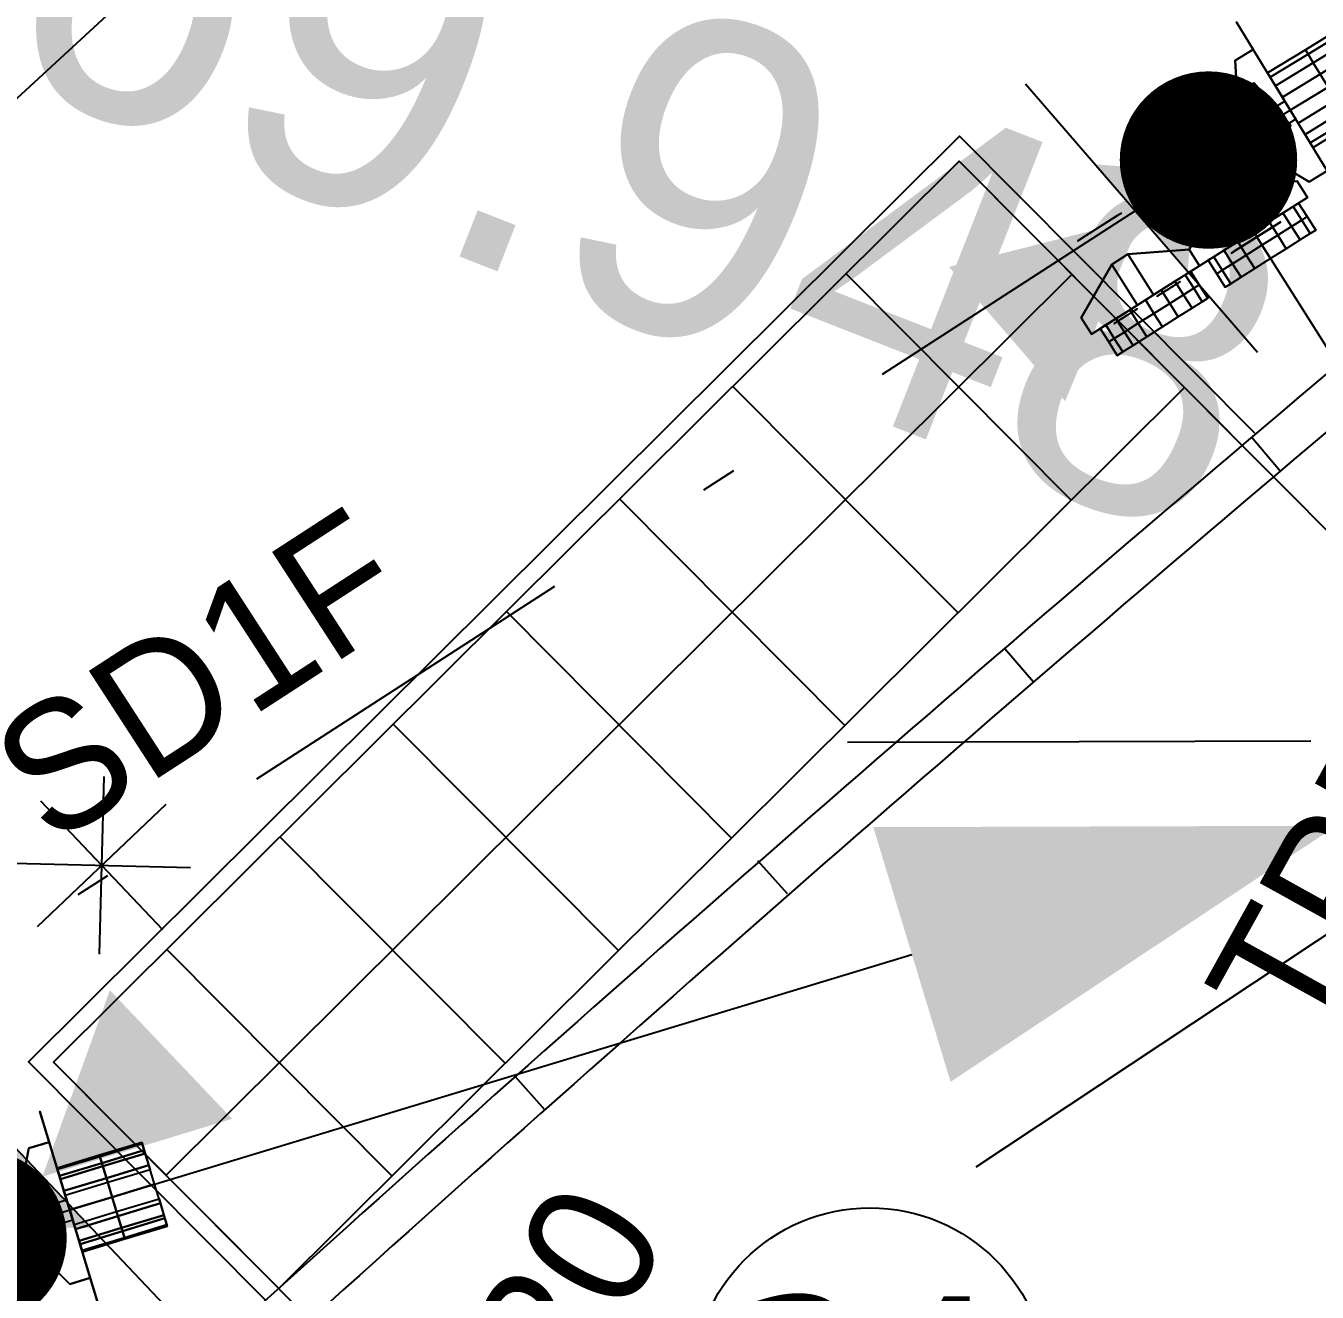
# Model space of a CAD drawing. Extents: x 421500 to 422711, y 436000 to 437000.
# Drawn here: x 422007.061 to 422010.699, y 436542.631 to 436546.2 of the extents above; entities that cross this region are included whole.
import ezdxf
from ezdxf.enums import TextEntityAlignment as Align

# ---------------------------------------------------------------- set-up
doc = ezdxf.new("R2010")
doc.units = 0
doc.linetypes.add('XREF UTC_716709_AJB_1b$0$DASHDOT1', pattern=[2, 1, -0.5, 0, -0.5])
doc.layers.get('0').update_dxf_attribs({"color": 210})
doc.layers.add('716709-ExBase$0$LCCSurvey Stations', color=4, linetype='Continuous', lineweight=0)
for name, color, linetype in [('716709-ExBase$0$XC-LCCCarriageway', 251, 'Continuous'), ('Pr-Kerb', 2, 'Continuous'), ('Pr-KerbEdge', 8, 'Continuous'), ('Pr-Poles', 2, 'Continuous'), ('Pr-TactFlag', 251, 'Continuous'), ('Pr-Tactiles', 4, 'Continuous'), ('XREF UTC_716709_AJB_1b$0$BASE', 7, 'Continuous'), ('XREF UTC_716709_AJB_1b$0$DATA', 7, 'Continuous'), ('XREF UTC_716709_AJB_1b$0$du-UTCBOX', 42, 'Continuous'), ('XREF UTC_716709_AJB_1b$0$du-UTCDUCT-F1', 42, 'XREF UTC_716709_AJB_1b$0$DASHDOT1'), ('XREF UTC_716709_AJB_1b$0$du-UTCTEXT', 42, 'Continuous'), ('XREF UTC_716709_AJB_1b$0$NUMBERS', 7, 'Continuous'), ('XREF UTC_716709_AJB_1b$0$SETOUT', 4, 'Continuous'), ('XREF UTC_716709_AJB_1b$0$Signals', 7, 'Continuous'), ('XREF UTC_716709_AJB_1b$0$SIGSnumbers', 7, 'Continuous'), ('XREF UTC_716709_AJB_1b$0$VIEW', 7, 'Continuous'), ('z-dwgnotes', 11, 'Continuous')]:
    doc.layers.add(name, color=color, linetype=linetype)
doc.styles.add('716709-ExBase$0$Style-WORKING', font='WORKING.shx')
doc.styles.add('XREF UTC_716709_AJB_1b$0$KTS_TAHOMA', font='tahoma.ttf')
doc.styles.add('XREF UTC_716709_AJB_1b$0$Standard', font='txt')

# ---------------------------------------------------------------- blocks, each defined once
blk = doc.blocks.new('pole')
blk.add_circle((0, 0), 0.05)
blk = doc.blocks.new('XREF UTC_716709_AJB_1b$0$pole')
at = {"const_width": 0.25}
blk.add_lwpolyline([(-0.125, 0, 1), (0.125, 0, 1)], format="xyb", close=True, dxfattribs=at)
at = {"layer": 'XREF UTC_716709_AJB_1b$0$SETOUT', "const_width": 0.125}
blk.add_lwpolyline([(-0.0625, 0, 1), (0.0625, 0, 1)], format="xyb", close=True, dxfattribs=at)
at = {"layer": 'XREF UTC_716709_AJB_1b$0$VIEW'}
blk.add_lwpolyline([(-0.025, 0.0433), (-0.05, 0), (-0.025, -0.0433), (0.025, -0.0433), (0.05, 0), (0.025, 0.0433)], close=True, dxfattribs=at)
at = {"layer": 'XREF UTC_716709_AJB_1b$0$DATA', "style": 'XREF UTC_716709_AJB_1b$0$Standard', "flags": 9}
for tag, p in [('HEIGHT', (0.5, 1)), ('TYPE', (0.5, 0.75)), ('NUM', (0.5, 0.5)), ('SITE', (0.5, 0.25)), ('IDENT', (0.5, 0))]:
    blk.add_attdef(tag, p, '', height=0.2, dxfattribs=at)
blk = doc.blocks.new('XREF UTC_716709_AJB_1b$0$HD001P')
at = {"linetype": 'Continuous'}
blk.add_line((0, 2.75), (0, 0), dxfattribs=at)
at = {"layer": 'XREF UTC_716709_AJB_1b$0$VIEW', "color": 1, "linetype": 'Continuous', "extrusion": (0, 1, 0), "const_width": 0.1}
blk.add_lwpolyline([(0.05, 2.94, 1), (-0.05, 2.94, 1)], format="xyb", close=True, dxfattribs=at)
at = {"layer": 'XREF UTC_716709_AJB_1b$0$VIEW', "color": 2, "linetype": 'Continuous', "extrusion": (0, 1, 0), "const_width": 0.1}
blk.add_lwpolyline([(0.05, 2.62, 1), (-0.05, 2.62, 1)], format="xyb", close=True, dxfattribs=at)
at = {"layer": 'XREF UTC_716709_AJB_1b$0$VIEW', "color": 3, "linetype": 'Continuous', "extrusion": (0, 1, 0), "const_width": 0.1}
blk.add_lwpolyline([(0.05, 2.3, 1), (-0.05, 2.3, 1)], format="xyb", close=True, dxfattribs=at)
at = {"layer": 'XREF UTC_716709_AJB_1b$0$VIEW', "color": 7, "linetype": 'Continuous'}
blk.add_3dface([(-0.2, 0.27, 2.1), (-0.29, 0.27, 2.1), (-0.29, 0.27, 3.2), (-0.2, 0.27, 3.2)], dxfattribs=at)
at = {"layer": 'XREF UTC_716709_AJB_1b$0$VIEW', "linetype": 'Continuous'}
for points in [[(0.2, 0.27, 2.1), (-0.2, 0.27, 2.1), (-0.2, 0.27, 3.2), (0.2, 0.27, 3.2)], [(-0.2, 0.21, 2.1), (-0.2, 0.27, 2.1), (-0.2, 0.27, 3.2), (-0.2, 0.21, 3.2)], [(-0.03, 0.12, 2.1), (-0.03, 0.27, 2.1), (-0.2, 0.27, 2.1), (-0.2, 0.21, 2.1)], [(-0.03, 0.12, 3.2), (-0.03, 0.27, 3.2), (-0.2, 0.27, 3.2), (-0.2, 0.21, 3.2)], [(0.03, 0.27, 2.1), (0.03, 0.12, 2.1), (-0.03, 0.12, 2.1), (-0.03, 0.27, 2.1)], [(0.03, 0.27, 3.2), (0.03, 0.12, 3.2), (-0.03, 0.12, 3.2), (-0.03, 0.27, 3.2)], [(0.2, 0.21, 2.1), (0.2, 0.27, 2.1), (0.03, 0.27, 2.1), (0.03, 0.12, 2.1)], [(0.2, 0.21, 3.2), (0.2, 0.27, 3.2), (0.03, 0.27, 3.2), (0.03, 0.12, 3.2)], [(0.2, 0.21, 2.1), (0.2, 0.27, 2.1), (0.2, 0.27, 3.2), (0.2, 0.21, 3.2)], [(-0.2, 0.21, 2.1), (-0.03, 0.12, 2.1), (-0.03, 0.12, 3.2), (-0.2, 0.21, 3.2)], [(0.03, 0.12, 2.1), (0.2, 0.21, 2.1), (0.2, 0.21, 3.2), (0.03, 0.12, 3.2)], [(-0.03, 0.12, 2.1), (0.03, 0.12, 2.1), (0.03, 0.12, 3.2), (-0.03, 0.12, 3.2)]]:
    blk.add_3dface(points, dxfattribs=at)
at = {"layer": 'XREF UTC_716709_AJB_1b$0$DATA', "style": 'XREF UTC_716709_AJB_1b$0$Standard', "flags": 9}
for tag, p in [('SUPPORT', (0.75, 1.5)), ('BRACKETS', (0.75, 1.25)), ('HEIGHT', (0.75, 1)), ('CABLE', (0.75, 0.75)), ('PHASE', (0.75, 0.5)), ('TYPE', (0.75, 0.25)), ('NUM', (0.75, 0)), ('SITE', (0.75, -0.25)), ('IDENT', (0.75, -0.5))]:
    blk.add_attdef(tag, p, '', height=0.2, dxfattribs=at)
at = {"layer": 'XREF UTC_716709_AJB_1b$0$VIEW', "linetype": 'Continuous'}
mesh = blk.add_polymesh((13, 3), dxfattribs=at)
for k, corner in enumerate([(0.1083, 0.27, 2.8775), (0.1083, 0.395, 2.8775), (0.1083, 0.52, 2.8775), (0.1231, 0.27, 2.9183), (0.1231, 0.395, 2.9183), (0.1231, 0.52, 2.9183), (0.1231, 0.27, 2.9617), (0.1231, 0.395, 2.9617), (0.1231, 0.52, 2.9617), (0.1083, 0.27, 3.0025), (0.1083, 0.395, 3.0025), (0.1083, 0.52, 3.0025), (0.0803, 0.27, 3.0358), (0.0803, 0.395, 3.0358), (0.0803, 0.52, 3.0358), (0.0428, 0.27, 3.0575), (0.0428, 0.395, 3.0575), (0.0428, 0.52, 3.0575), (0, 0.27, 3.065), (0, 0.395, 3.065), (0, 0.52, 3.065), (-0.0428, 0.27, 3.0575), (-0.0428, 0.395, 3.0575), (-0.0428, 0.52, 3.0575), (-0.0803, 0.27, 3.0358), (-0.0803, 0.395, 3.0358), (-0.0803, 0.52, 3.0358), (-0.1083, 0.27, 3.0025), (-0.1083, 0.395, 3.0025), (-0.1083, 0.52, 3.0025), (-0.1231, 0.27, 2.9617), (-0.1231, 0.395, 2.9617), (-0.1231, 0.52, 2.9617), (-0.1231, 0.27, 2.9183), (-0.1231, 0.395, 2.9183), (-0.1231, 0.52, 2.9183), (-0.1083, 0.27, 2.8775), (-0.1083, 0.395, 2.8775), (-0.1083, 0.52, 2.8775)]):
    mesh.set_mesh_vertex(divmod(k, 3), corner)
mesh = blk.add_polymesh((13, 3), dxfattribs=at)
for k, corner in enumerate([(0.1083, 0.27, 2.5575), (0.1083, 0.395, 2.5575), (0.1083, 0.52, 2.5575), (0.1231, 0.27, 2.5983), (0.1231, 0.395, 2.5983), (0.1231, 0.52, 2.5983), (0.1231, 0.27, 2.6417), (0.1231, 0.395, 2.6417), (0.1231, 0.52, 2.6417), (0.1083, 0.27, 2.6825), (0.1083, 0.395, 2.6825), (0.1083, 0.52, 2.6825), (0.0803, 0.27, 2.7158), (0.0803, 0.395, 2.7158), (0.0803, 0.52, 2.7158), (0.0428, 0.27, 2.7375), (0.0428, 0.395, 2.7375), (0.0428, 0.52, 2.7375), (0, 0.27, 2.745), (0, 0.395, 2.745), (0, 0.52, 2.745), (-0.0428, 0.27, 2.7375), (-0.0428, 0.395, 2.7375), (-0.0428, 0.52, 2.7375), (-0.0803, 0.27, 2.7158), (-0.0803, 0.395, 2.7158), (-0.0803, 0.52, 2.7158), (-0.1083, 0.27, 2.6825), (-0.1083, 0.395, 2.6825), (-0.1083, 0.52, 2.6825), (-0.1231, 0.27, 2.6417), (-0.1231, 0.395, 2.6417), (-0.1231, 0.52, 2.6417), (-0.1231, 0.27, 2.5983), (-0.1231, 0.395, 2.5983), (-0.1231, 0.52, 2.5983), (-0.1083, 0.27, 2.5575), (-0.1083, 0.395, 2.5575), (-0.1083, 0.52, 2.5575)]):
    mesh.set_mesh_vertex(divmod(k, 3), corner)
mesh = blk.add_polymesh((13, 3), dxfattribs=at)
for k, corner in enumerate([(0.1083, 0.27, 2.2375), (0.1083, 0.395, 2.2375), (0.1083, 0.52, 2.2375), (0.1231, 0.27, 2.2783), (0.1231, 0.395, 2.2783), (0.1231, 0.52, 2.2783), (0.1231, 0.27, 2.3217), (0.1231, 0.395, 2.3217), (0.1231, 0.52, 2.3217), (0.1083, 0.27, 2.3625), (0.1083, 0.395, 2.3625), (0.1083, 0.52, 2.3625), (0.0803, 0.27, 2.3958), (0.0803, 0.395, 2.3958), (0.0803, 0.52, 2.3958), (0.0428, 0.27, 2.4175), (0.0428, 0.395, 2.4175), (0.0428, 0.52, 2.4175), (0, 0.27, 2.425), (0, 0.395, 2.425), (0, 0.52, 2.425), (-0.0428, 0.27, 2.4175), (-0.0428, 0.395, 2.4175), (-0.0428, 0.52, 2.4175), (-0.0803, 0.27, 2.3958), (-0.0803, 0.395, 2.3958), (-0.0803, 0.52, 2.3958), (-0.1083, 0.27, 2.3625), (-0.1083, 0.395, 2.3625), (-0.1083, 0.52, 2.3625), (-0.1231, 0.27, 2.3217), (-0.1231, 0.395, 2.3217), (-0.1231, 0.52, 2.3217), (-0.1231, 0.27, 2.2783), (-0.1231, 0.395, 2.2783), (-0.1231, 0.52, 2.2783), (-0.1083, 0.27, 2.2375), (-0.1083, 0.395, 2.2375), (-0.1083, 0.52, 2.2375)]):
    mesh.set_mesh_vertex(divmod(k, 3), corner)
blk = doc.blocks.new('XREF UTC_716709_AJB_1b$0$HD001S')
at = {"linetype": 'Continuous'}
for p, q in [((-0.625, 2.75), (-0.25, 4)), ((0.625, 2.75), (0.25, 4))]:
    blk.add_line(p, q, dxfattribs=at)
blk.add_line((0, 0), (0, 2.75))
blk.add_solid([(0.375, 2.75), (-0.375, 2.75), (0, 4)], dxfattribs=at)
at = {"layer": 'XREF UTC_716709_AJB_1b$0$VIEW', "color": 1, "linetype": 'Continuous', "extrusion": (0, 1, 0), "const_width": 0.1}
blk.add_lwpolyline([(0.05, 2.94, 1), (-0.05, 2.94, 1)], format="xyb", close=True, dxfattribs=at)
at = {"layer": 'XREF UTC_716709_AJB_1b$0$VIEW', "color": 2, "linetype": 'Continuous', "extrusion": (0, 1, 0), "const_width": 0.1}
blk.add_lwpolyline([(0.05, 2.62, 1), (-0.05, 2.62, 1)], format="xyb", close=True, dxfattribs=at)
at = {"layer": 'XREF UTC_716709_AJB_1b$0$VIEW', "color": 3, "linetype": 'Continuous', "extrusion": (0, 1, 0), "const_width": 0.1}
blk.add_lwpolyline([(0.05, 2.3, 1), (-0.05, 2.3, 1)], format="xyb", close=True, dxfattribs=at)
at = {"layer": 'XREF UTC_716709_AJB_1b$0$VIEW', "color": 7, "linetype": 'Continuous'}
for points in [[(-0.2, 0.27, 2.1), (-0.29, 0.27, 2.1), (-0.29, 0.27, 3.2), (-0.2, 0.27, 3.2)], [(0.29, 0.27, 2.1), (0.2, 0.27, 2.1), (0.2, 0.27, 3.2), (0.29, 0.27, 3.2)]]:
    blk.add_3dface(points, dxfattribs=at)
at = {"layer": 'XREF UTC_716709_AJB_1b$0$VIEW', "linetype": 'Continuous'}
for points in [[(0.2, 0.27, 2.1), (-0.2, 0.27, 2.1), (-0.2, 0.27, 3.2), (0.2, 0.27, 3.2)], [(-0.2, 0.21, 2.1), (-0.2, 0.27, 2.1), (-0.2, 0.27, 3.2), (-0.2, 0.21, 3.2)], [(-0.03, 0.12, 2.1), (-0.03, 0.27, 2.1), (-0.2, 0.27, 2.1), (-0.2, 0.21, 2.1)], [(-0.03, 0.12, 3.2), (-0.03, 0.27, 3.2), (-0.2, 0.27, 3.2), (-0.2, 0.21, 3.2)], [(0.03, 0.27, 2.1), (0.03, 0.12, 2.1), (-0.03, 0.12, 2.1), (-0.03, 0.27, 2.1)], [(0.03, 0.27, 3.2), (0.03, 0.12, 3.2), (-0.03, 0.12, 3.2), (-0.03, 0.27, 3.2)], [(0.2, 0.21, 2.1), (0.2, 0.27, 2.1), (0.03, 0.27, 2.1), (0.03, 0.12, 2.1)], [(0.2, 0.21, 3.2), (0.2, 0.27, 3.2), (0.03, 0.27, 3.2), (0.03, 0.12, 3.2)], [(0.2, 0.21, 2.1), (0.2, 0.27, 2.1), (0.2, 0.27, 3.2), (0.2, 0.21, 3.2)], [(-0.2, 0.21, 2.1), (-0.03, 0.12, 2.1), (-0.03, 0.12, 3.2), (-0.2, 0.21, 3.2)], [(0.03, 0.12, 2.1), (0.2, 0.21, 2.1), (0.2, 0.21, 3.2), (0.03, 0.12, 3.2)]]:
    blk.add_3dface(points, dxfattribs=at)
at = {"layer": 'XREF UTC_716709_AJB_1b$0$DATA', "style": 'XREF UTC_716709_AJB_1b$0$Standard', "flags": 9}
for tag, p in [('SUPPORT', (1, 1.5)), ('BRACKETS', (1, 1.25)), ('HEIGHT', (1, 1)), ('CABLE', (1, 0.75)), ('PHASE', (1, 0.5)), ('TYPE', (1, 0.25)), ('NUM', (1, 0)), ('SITE', (1, -0.25)), ('IDENT', (1, -0.5))]:
    blk.add_attdef(tag, p, '', height=0.2, dxfattribs=at)
at = {"layer": 'XREF UTC_716709_AJB_1b$0$VIEW', "linetype": 'Continuous'}
mesh = blk.add_polymesh((13, 3), dxfattribs=at)
for k, corner in enumerate([(0.0428, 0.27, 2.8225), (0.0428, 0.395, 2.8225), (0.0428, 0.52, 2.8225), (0.0909, 0.27, 2.8542), (0.0909, 0.395, 2.8542), (0.0909, 0.52, 2.8542), (0.1197, 0.27, 2.9041), (0.1197, 0.395, 2.9041), (0.1197, 0.52, 2.9041), (0.1231, 0.27, 2.9617), (0.1231, 0.395, 2.9617), (0.1231, 0.52, 2.9617), (0.1003, 0.27, 3.0146), (0.1003, 0.395, 3.0146), (0.1003, 0.52, 3.0146), (0.0561, 0.27, 3.0517), (0.0561, 0.395, 3.0517), (0.0561, 0.52, 3.0517), (0, 0.27, 3.065), (0, 0.395, 3.065), (0, 0.52, 3.065), (-0.0561, 0.27, 3.0517), (-0.0561, 0.395, 3.0517), (-0.0561, 0.52, 3.0517), (-0.1003, 0.27, 3.0146), (-0.1003, 0.395, 3.0146), (-0.1003, 0.52, 3.0146), (-0.1231, 0.27, 2.9617), (-0.1231, 0.395, 2.9617), (-0.1231, 0.52, 2.9617), (-0.1197, 0.27, 2.9041), (-0.1197, 0.395, 2.9041), (-0.1197, 0.52, 2.9041), (-0.0909, 0.27, 2.8542), (-0.0909, 0.395, 2.8542), (-0.0909, 0.52, 2.8542), (-0.0428, 0.27, 2.8225), (-0.0428, 0.395, 2.8225), (-0.0428, 0.52, 2.8225)]):
    mesh.set_mesh_vertex(divmod(k, 3), corner)
mesh = blk.add_polymesh((13, 3), dxfattribs=at)
for k, corner in enumerate([(0.0428, 0.27, 2.5025), (0.0428, 0.395, 2.5025), (0.0428, 0.52, 2.5025), (0.0909, 0.27, 2.5342), (0.0909, 0.395, 2.5342), (0.0909, 0.52, 2.5342), (0.1197, 0.27, 2.5841), (0.1197, 0.395, 2.5841), (0.1197, 0.52, 2.5841), (0.1231, 0.27, 2.6417), (0.1231, 0.395, 2.6417), (0.1231, 0.52, 2.6417), (0.1003, 0.27, 2.6946), (0.1003, 0.395, 2.6946), (0.1003, 0.52, 2.6946), (0.0561, 0.27, 2.7317), (0.0561, 0.395, 2.7317), (0.0561, 0.52, 2.7317), (0, 0.27, 2.745), (0, 0.395, 2.745), (0, 0.52, 2.745), (-0.0561, 0.27, 2.7317), (-0.0561, 0.395, 2.7317), (-0.0561, 0.52, 2.7317), (-0.1003, 0.27, 2.6946), (-0.1003, 0.395, 2.6946), (-0.1003, 0.52, 2.6946), (-0.1231, 0.27, 2.6417), (-0.1231, 0.395, 2.6417), (-0.1231, 0.52, 2.6417), (-0.1197, 0.27, 2.5841), (-0.1197, 0.395, 2.5841), (-0.1197, 0.52, 2.5841), (-0.0909, 0.27, 2.5342), (-0.0909, 0.395, 2.5342), (-0.0909, 0.52, 2.5342), (-0.0428, 0.27, 2.5025), (-0.0428, 0.395, 2.5025), (-0.0428, 0.52, 2.5025)]):
    mesh.set_mesh_vertex(divmod(k, 3), corner)
mesh = blk.add_polymesh((13, 3), dxfattribs=at)
for k, corner in enumerate([(0.0428, 0.27, 2.1825), (0.0428, 0.395, 2.1825), (0.0428, 0.52, 2.1825), (0.0909, 0.27, 2.2142), (0.0909, 0.395, 2.2142), (0.0909, 0.52, 2.2142), (0.1197, 0.27, 2.2641), (0.1197, 0.395, 2.2641), (0.1197, 0.52, 2.2641), (0.1231, 0.27, 2.3217), (0.1231, 0.395, 2.3217), (0.1231, 0.52, 2.3217), (0.1003, 0.27, 2.3746), (0.1003, 0.395, 2.3746), (0.1003, 0.52, 2.3746), (0.0561, 0.27, 2.4117), (0.0561, 0.395, 2.4117), (0.0561, 0.52, 2.4117), (0, 0.27, 2.425), (0, 0.395, 2.425), (0, 0.52, 2.425), (-0.0561, 0.27, 2.4117), (-0.0561, 0.395, 2.4117), (-0.0561, 0.52, 2.4117), (-0.1003, 0.27, 2.3746), (-0.1003, 0.395, 2.3746), (-0.1003, 0.52, 2.3746), (-0.1231, 0.27, 2.3217), (-0.1231, 0.395, 2.3217), (-0.1231, 0.52, 2.3217), (-0.1197, 0.27, 2.2641), (-0.1197, 0.395, 2.2641), (-0.1197, 0.52, 2.2641), (-0.0909, 0.27, 2.2142), (-0.0909, 0.395, 2.2142), (-0.0909, 0.52, 2.2142), (-0.0428, 0.27, 2.1825), (-0.0428, 0.395, 2.1825), (-0.0428, 0.52, 2.1825)]):
    mesh.set_mesh_vertex(divmod(k, 3), corner)
blk = doc.blocks.new('XREF UTC_716709_AJB_1b$0$HD080A')
blk.add_line((0.5, 0.25), (-0.5, 0.25))
blk.add_solid([(0, 0.25), (0.25, 0.75), (-0.25, 0.75)])
at = {"layer": 'XREF UTC_716709_AJB_1b$0$VIEW'}
blk.add_solid([(0, 0.05, 1), (0.2, 0.25, 1), (-0.2, 0.25, 1)], dxfattribs=at)
at = {"layer": 'XREF UTC_716709_AJB_1b$0$BASE', "style": 'XREF UTC_716709_AJB_1b$0$Standard', "flags": 3}
blk.add_attdef('SIG', (0, 0), '', height=0.2, rotation=270, dxfattribs=at)
at = {"layer": 'XREF UTC_716709_AJB_1b$0$DATA', "style": 'XREF UTC_716709_AJB_1b$0$Standard', "flags": 9}
for tag, p in [('SUPPORT', (1, 1.25)), ('FEATURES', (1, 1)), ('HEIGHT', (1, 0.75)), ('CABLE', (1, 0.5)), ('PHASE', (1, 0.25)), ('TYPE', (1, 0)), ('NUM', (1, -0.25)), ('SITE', (1, -0.5)), ('IDENT', (1, -0.75))]:
    blk.add_attdef(tag, p, '', height=0.2, dxfattribs=at)
blk = doc.blocks.new('XREF UTC_716709_AJB_1b$0$tactknob')
at = {"linetype": 'Continuous'}
for p, q in [((-0.5, 0.75), (-0.5, 1.25)), ((-0.3232, 0.8232), (-0.6768, 1.1768)), ((-0.6768, 0.8232), (-0.3232, 1.1768)), ((-0.25, 1), (-0.75, 1))]:
    blk.add_line(p, q, dxfattribs=at)
blk = doc.blocks.new('*X78')
at = {"color": 0, "linetype": 'Continuous'}
for p, q in [((74.393, 59.11), (74.4134, 59.11)), ((74.395, 59.0833), (74.395, 59.111)), ((74.4, 58.9613), (74.4, 59.112)), ((74.405, 58.9653), (74.405, 59.112)), ((74.41, 59.0818), (74.41, 59.1117)), ((74.3584, 59.07), (74.4481, 59.07)), ((74.36, 59.075), (74.4464, 59.075)), ((74.36, 58.9889), (74.36, 59.0749)), ((74.365, 59.0258), (74.365, 59.0759)), ((74.37, 59.0383), (74.37, 59.0767)), ((74.375, 58.8914), (74.375, 59.0775)), ((74.38, 58.9054), (74.38, 59.0784)), ((74.3847, 59.105), (74.4217, 59.105)), ((74.3847, 59.1), (74.4217, 59.1)), ((74.3847, 59.095), (74.4217, 59.095)), ((74.385, 59.0933), (74.385, 59.106)), ((74.385, 58.9193), (74.385, 59.0792)), ((74.3883, 59.09), (74.4182, 59.09)), ((74.3897, 59.08), (74.4167, 59.08)), ((74.39, 59.0883), (74.39, 59.1085)), ((74.39, 58.9333), (74.39, 59.08)), ((74.3933, 59.085), (74.4132, 59.085)), ((74.395, 58.9473), (74.395, 59.0809)), ((74.41, 58.9513), (74.41, 59.0811)), ((74.415, 59.0868), (74.415, 59.1092)), ((74.415, 58.9373), (74.415, 59.0803)), ((74.42, 59.0918), (74.42, 59.1067)), ((74.42, 58.9234), (74.42, 59.0795)), ((74.425, 58.9094), (74.425, 59.0786)), ((74.43, 58.8954), (74.43, 59.0778)), ((74.435, 59.0419), (74.435, 59.077)), ((74.44, 59.0294), (74.44, 59.0761)), ((74.445, 59.0169), (74.445, 59.0753)), ((74.3437, 59.03), (74.3667, 59.03)), ((74.345, 59.0127), (74.345, 59.0326)), ((74.3462, 59.035), (74.3687, 59.035)), ((74.3484, 59.04), (74.3707, 59.04)), ((74.35, 59.045), (74.4564, 59.045)), ((74.35, 59.0039), (74.35, 59.0449)), ((74.3517, 59.05), (74.4547, 59.05)), ((74.3534, 59.055), (74.4531, 59.055)), ((74.355, 59.06), (74.4514, 59.06)), ((74.355, 58.9964), (74.355, 59.0599)), ((74.3567, 59.065), (74.4497, 59.065)), ((74.3724, 59.04), (74.434, 59.04)), ((74.3724, 59.035), (74.434, 59.035)), ((74.3724, 59.03), (74.434, 59.03)), ((74.4357, 59.04), (74.4581, 59.04)), ((74.4377, 59.035), (74.4602, 59.035)), ((74.4397, 59.03), (74.4627, 59.03)), ((74.45, 58.9942), (74.45, 59.0642)), ((74.455, 59.0017), (74.455, 59.0492)), ((74.46, 59.0099), (74.46, 59.0355)), ((74.3416, 59.025), (74.3647, 59.025)), ((74.3416, 59.02), (74.3627, 59.02)), ((74.3439, 59.015), (74.3607, 59.015)), ((74.3464, 59.01), (74.3609, 59.01)), ((74.3493, 59.005), (74.3622, 59.005)), ((74.3526, 59), (74.3634, 59)), ((74.3559, 58.995), (74.3647, 58.995)), ((74.3593, 58.99), (74.3659, 58.99)), ((74.365, 58.9851), (74.365, 58.9937)), ((74.3724, 59.025), (74.434, 59.025)), ((74.3724, 59.02), (74.434, 59.02)), ((74.3724, 59.015), (74.434, 59.015)), ((74.3724, 59.01), (74.434, 59.01)), ((74.3724, 59.005), (74.434, 59.005)), ((74.3724, 59), (74.434, 59)), ((74.3724, 58.995), (74.434, 58.995)), ((74.3724, 58.99), (74.434, 58.99)), ((74.4405, 58.99), (74.4472, 58.99)), ((74.4417, 59.025), (74.4649, 59.025)), ((74.4418, 58.995), (74.4505, 58.995)), ((74.443, 59), (74.4538, 59)), ((74.4437, 59.02), (74.4649, 59.02)), ((74.4443, 59.005), (74.4572, 59.005)), ((74.445, 58.9744), (74.445, 59.008)), ((74.4455, 59.01), (74.4601, 59.01)), ((74.4457, 59.015), (74.4626, 59.015)), ((74.3601, 58.985), (74.365, 58.985)), ((74.3601, 58.98), (74.3633, 58.98)), ((74.3601, 58.975), (74.3616, 58.975)), ((74.3659, 58.95), (74.396, 58.95)), ((74.3669, 58.955), (74.3977, 58.955)), ((74.3679, 58.96), (74.3995, 58.96)), ((74.3689, 58.965), (74.4013, 58.965)), ((74.3699, 58.97), (74.4031, 58.97)), ((74.37, 58.8841), (74.37, 58.9707)), ((74.3709, 58.975), (74.4356, 58.975)), ((74.3719, 58.98), (74.4346, 58.98)), ((74.3724, 58.985), (74.434, 58.985)), ((74.4033, 58.97), (74.4366, 58.97)), ((74.4051, 58.965), (74.4376, 58.965)), ((74.4069, 58.96), (74.4386, 58.96)), ((74.4087, 58.955), (74.4396, 58.955)), ((74.4105, 58.95), (74.4406, 58.95)), ((74.435, 58.8841), (74.435, 58.9779)), ((74.44, 58.8841), (74.44, 58.9529)), ((74.4415, 58.985), (74.4464, 58.985)), ((74.4431, 58.98), (74.4464, 58.98)), ((74.4448, 58.975), (74.4464, 58.975)), ((74.3579, 58.91), (74.3817, 58.91)), ((74.3589, 58.915), (74.3834, 58.915)), ((74.3599, 58.92), (74.3852, 58.92)), ((74.36, 58.8841), (74.36, 58.9207)), ((74.3609, 58.925), (74.387, 58.925)), ((74.3619, 58.93), (74.3888, 58.93)), ((74.3629, 58.935), (74.3906, 58.935)), ((74.3639, 58.94), (74.3924, 58.94)), ((74.3649, 58.945), (74.3942, 58.945)), ((74.365, 58.8841), (74.365, 58.9457)), ((74.4123, 58.945), (74.4416, 58.945)), ((74.4141, 58.94), (74.4426, 58.94)), ((74.4158, 58.935), (74.4436, 58.935)), ((74.4176, 58.93), (74.4446, 58.93)), ((74.4194, 58.925), (74.4456, 58.925)), ((74.4212, 58.92), (74.4466, 58.92)), ((74.423, 58.915), (74.4476, 58.915)), ((74.4248, 58.91), (74.4486, 58.91)), ((74.445, 58.8841), (74.445, 58.9279)), ((74.3434, 58.885), (74.3727, 58.885)), ((74.345, 58.8841), (74.345, 58.8858)), ((74.35, 58.8841), (74.35, 58.8883)), ((74.3534, 58.89), (74.3745, 58.89)), ((74.3549, 58.895), (74.3763, 58.895)), ((74.355, 58.8841), (74.355, 58.8957)), ((74.3559, 58.9), (74.3781, 58.9)), ((74.3569, 58.905), (74.3799, 58.905)), ((74.4266, 58.905), (74.4496, 58.905)), ((74.4283, 58.9), (74.4506, 58.9)), ((74.4301, 58.895), (74.4516, 58.895)), ((74.4319, 58.89), (74.453, 58.89)), ((74.4337, 58.885), (74.463, 58.885)), ((74.45, 58.8841), (74.45, 58.9029)), ((74.455, 58.8841), (74.455, 58.889)), ((74.46, 58.8841), (74.46, 58.8865))]:
    blk.add_line(p, q, dxfattribs=at)
blk = doc.blocks.new('*X79')
at = {"color": 0, "linetype": 'Continuous'}
for p, q in [((74.7804, 59.11), (74.8211, 59.11)), ((74.7818, 59.115), (74.818, 59.115)), ((74.785, 59.0878), (74.785, 59.1159)), ((74.79, 58.96), (74.79, 59.1168)), ((74.795, 58.966), (74.795, 59.1174)), ((74.8, 58.9695), (74.8, 59.1176)), ((74.805, 58.9651), (74.805, 59.1179)), ((74.81, 58.9607), (74.81, 59.1179)), ((74.815, 59.086), (74.815, 59.1179)), ((74.82, 59.0914), (74.82, 59.1118)), ((74.7787, 59.07), (74.8394, 59.07)), ((74.7798, 59.105), (74.8212, 59.105)), ((74.78, 59.1042), (74.78, 59.1087)), ((74.78, 58.948), (74.78, 59.0705)), ((74.7811, 59.1), (74.821, 59.1)), ((74.7823, 59.095), (74.8204, 59.095)), ((74.7841, 59.09), (74.8198, 59.09)), ((74.785, 58.954), (74.785, 59.074)), ((74.7859, 59.075), (74.8274, 59.075)), ((74.7862, 59.085), (74.8119, 59.085)), ((74.7874, 59.08), (74.8123, 59.08)), ((74.815, 58.9564), (74.815, 59.0768)), ((74.82, 58.952), (74.82, 59.0769)), ((74.825, 59.0168), (74.825, 59.0756)), ((74.83, 59.0344), (74.83, 59.0743)), ((74.835, 59.0312), (74.835, 59.073)), ((74.725, 59.03), (74.7465, 59.03)), ((74.725, 59.0063), (74.725, 59.03)), ((74.7287, 59.035), (74.7515, 59.035)), ((74.73, 58.9971), (74.73, 59.0367)), ((74.7325, 59.04), (74.7605, 59.04)), ((74.735, 58.9972), (74.735, 59.0434)), ((74.7362, 59.045), (74.8609, 59.045)), ((74.74, 59.05), (74.8576, 59.05)), ((74.74, 59.0022), (74.74, 59.05)), ((74.745, 59.0274), (74.745, 59.0535)), ((74.7472, 59.055), (74.8527, 59.055)), ((74.75, 59.0335), (74.75, 59.0569)), ((74.7547, 59.06), (74.8477, 59.06)), ((74.755, 59.0385), (74.755, 59.0602)), ((74.76, 59.04), (74.76, 59.0625)), ((74.765, 59.0403), (74.765, 59.0645)), ((74.7662, 59.065), (74.8434, 59.065)), ((74.77, 59.0407), (74.77, 59.0665)), ((74.775, 59.041), (74.775, 59.0685)), ((74.7755, 59.03), (74.8282, 59.03)), ((74.7758, 59.035), (74.8676, 59.035)), ((74.7762, 59.04), (74.8643, 59.04)), ((74.8368, 59.03), (74.8724, 59.03)), ((74.84, 59.0279), (74.84, 59.0692)), ((74.845, 59.0246), (74.845, 59.0631)), ((74.85, 59.0214), (74.85, 59.0577)), ((74.855, 59.0181), (74.855, 59.0527)), ((74.86, 59.0149), (74.86, 59.0464)), ((74.865, 59.0127), (74.865, 59.0389)), ((74.87, 59.0119), (74.87, 59.0324)), ((74.7243, 59.025), (74.7442, 59.025)), ((74.7243, 59.02), (74.7425, 59.02)), ((74.7243, 59.015), (74.7409, 59.015)), ((74.7243, 59.01), (74.7402, 59.01)), ((74.7257, 59.005), (74.7402, 59.005)), ((74.7282, 59), (74.7378, 59)), ((74.7726, 58.99), (74.825, 58.99)), ((74.773, 58.995), (74.8209, 58.995)), ((74.7733, 59), (74.8209, 59)), ((74.7737, 59.005), (74.8221, 59.005)), ((74.7741, 59.01), (74.8234, 59.01)), ((74.7744, 59.015), (74.8246, 59.015)), ((74.7748, 59.02), (74.8258, 59.02)), ((74.775, 58.942), (74.775, 59.0231)), ((74.7751, 59.025), (74.827, 59.025)), ((74.825, 58.9476), (74.825, 58.99)), ((74.8445, 59.025), (74.8774, 59.025)), ((74.8521, 59.02), (74.8936, 59.02)), ((74.8598, 59.015), (74.9068, 59.015)), ((74.875, 59.0111), (74.875, 59.0274)), ((74.88, 59.0103), (74.88, 59.0234)), ((74.8817, 59.01), (74.9056, 59.01)), ((74.885, 59.0095), (74.885, 59.0222)), ((74.89, 59.009), (74.89, 59.0209)), ((74.895, 59.0086), (74.895, 59.0197)), ((74.9, 59.0082), (74.9, 59.0184)), ((74.905, 59.0096), (74.905, 59.0159)), ((74.91, 59.0127), (74.91, 59.0134)), ((74.7473, 58.95), (74.7817, 58.95)), ((74.75, 58.912), (74.75, 58.9542)), ((74.7505, 58.955), (74.7858, 58.955)), ((74.7538, 58.96), (74.79, 58.96)), ((74.755, 58.918), (74.755, 58.9618)), ((74.7571, 58.965), (74.7942, 58.965)), ((74.76, 58.924), (74.76, 58.9695)), ((74.7603, 58.97), (74.7984, 58.97)), ((74.7636, 58.975), (74.8372, 58.975)), ((74.765, 58.93), (74.765, 58.9771)), ((74.7669, 58.98), (74.8331, 58.98)), ((74.77, 58.936), (74.77, 58.9848)), ((74.7701, 58.985), (74.8291, 58.985)), ((74.7994, 58.97), (74.8412, 58.97)), ((74.8051, 58.965), (74.8453, 58.965)), ((74.8108, 58.96), (74.8493, 58.96)), ((74.8166, 58.955), (74.8534, 58.955)), ((74.8223, 58.95), (74.8575, 58.95)), ((74.83, 58.9433), (74.83, 58.9838)), ((74.835, 58.9389), (74.835, 58.9777)), ((74.84, 58.9345), (74.84, 58.9715)), ((74.845, 58.9297), (74.845, 58.9654)), ((74.85, 58.9247), (74.85, 58.9592)), ((74.855, 58.9197), (74.855, 58.953)), ((74.72, 58.9065), (74.72, 58.9083)), ((74.7211, 58.91), (74.7483, 58.91)), ((74.7244, 58.915), (74.7525, 58.915)), ((74.725, 58.9058), (74.725, 58.916)), ((74.7276, 58.92), (74.7567, 58.92)), ((74.73, 58.9051), (74.73, 58.9236)), ((74.7309, 58.925), (74.7608, 58.925)), ((74.7342, 58.93), (74.765, 58.93)), ((74.735, 58.9044), (74.735, 58.9313)), ((74.7375, 58.935), (74.7692, 58.935)), ((74.74, 58.9037), (74.74, 58.9389)), ((74.7407, 58.94), (74.7733, 58.94)), ((74.744, 58.945), (74.7775, 58.945)), ((74.745, 58.903), (74.745, 58.9465)), ((74.828, 58.945), (74.8615, 58.945)), ((74.8337, 58.94), (74.8656, 58.94)), ((74.8394, 58.935), (74.8696, 58.935)), ((74.8447, 58.93), (74.8737, 58.93)), ((74.8497, 58.925), (74.8778, 58.925)), ((74.8547, 58.92), (74.8818, 58.92)), ((74.8597, 58.915), (74.8961, 58.915)), ((74.86, 58.9147), (74.86, 58.9469)), ((74.8647, 58.91), (74.8877, 58.91)), ((74.865, 58.9097), (74.865, 58.9407)), ((74.87, 58.9047), (74.87, 58.9346)), ((74.875, 58.9024), (74.875, 58.9284)), ((74.88, 58.9054), (74.88, 58.9222)), ((74.885, 58.9084), (74.885, 58.9173)), ((74.89, 58.9114), (74.89, 58.9173)), ((74.895, 58.9144), (74.895, 58.9173)), ((74.7307, 58.905), (74.7489, 58.905)), ((74.75, 58.9023), (74.75, 58.9045)), ((74.755, 58.9015), (74.755, 58.902)), ((74.8697, 58.905), (74.8794, 58.905))]:
    blk.add_line(p, q, dxfattribs=at)
blk = doc.blocks.new('XREF UTC_716709_AJB_1b$0$HD093B')
at = {"linetype": 'Continuous'}
blk.add_line((0, 3.25), (0, 0.25), dxfattribs=at)
at = {"layer": 'XREF UTC_716709_AJB_1b$0$VIEW', "color": 3, "extrusion": (0, -1, 0)}
blk.add_lwpolyline([(0.0102, 2.5169), (0.0275, 2.5123), (0.0367, 2.501), (0.0474, 2.4903), (0.058, 2.4744), (0.0687, 2.4637), (0.09, 2.4584), (0.1006, 2.4531), (0.0924, 2.448), (0.0762, 2.4493), (0.0527, 2.4531), (0.0194, 2.4748), (0.01, 2.4362), (0.074, 2.3573), (0.09, 2.3573), (0.0633, 2.3414), (0.0314, 2.3733), (-0.0112, 2.4105), (-0.0644, 2.3467), (-0.0538, 2.3414), (-0.0911, 2.3467), (-0.0375, 2.4287), (-0.0337, 2.4811), (-0.0538, 2.4797), (-0.0644, 2.4691), (-0.0698, 2.4531), (-0.0698, 2.4425), (-0.0751, 2.4371), (-0.0804, 2.4371), (-0.0857, 2.4478), (-0.0857, 2.4691), (-0.0698, 2.4903), (-0.0538, 2.501), (-0.0272, 2.5116), (-0.0237, 2.5154), (-0.0225, 2.5204), (-0.0237, 2.5248), (-0.0272, 2.5329), (-0.0306, 2.5466), (-0.0281, 2.5554), (-0.0175, 2.5572), (-0.0056, 2.5579), (0.0063, 2.5579), (0.0112, 2.5497), (0.0112, 2.5423), (0.0094, 2.526), (0.0019, 2.526), (0.0025, 2.5167), (0.0101, 2.517)], close=True, dxfattribs=at)
at = {"layer": 'XREF UTC_716709_AJB_1b$0$VIEW', "color": 1, "extrusion": (0, -1, 0)}
blk.add_lwpolyline([(0.0032, 2.942), (-0.0029, 2.942), (-0.0153, 2.9359), (-0.0153, 2.9297), (-0.0153, 2.9235), (-0.0029, 2.9112), (-0.0399, 2.9051), (-0.0461, 2.8866), (-0.0523, 2.8681), (-0.0584, 2.8558), (-0.0584, 2.8496), (-0.0523, 2.8373), (-0.0399, 2.8188), (-0.0399, 2.8003), (-0.0338, 2.8188), (-0.0399, 2.8434), (-0.0276, 2.8743), (-0.0276, 2.8311), (-0.0276, 2.8126), (-0.0461, 2.7202), (-0.0584, 2.7141), (-0.0276, 2.7141), (0.0032, 2.8003), (0.034, 2.7141), (0.0649, 2.7141), (0.0525, 2.7202), (0.034, 2.8126), (0.034, 2.8311), (0.034, 2.8743), (0.0464, 2.8434), (0.0402, 2.8188), (0.0464, 2.8003), (0.0464, 2.8188), (0.0587, 2.8373), (0.0649, 2.8496), (0.0649, 2.8558), (0.0587, 2.8681), (0.0525, 2.8866), (0.0464, 2.9051), (0.0094, 2.9112), (0.0217, 2.9235), (0.0217, 2.9297), (0.0217, 2.9359), (0.0094, 2.942)], close=True, dxfattribs=at)
at = {"layer": 'XREF UTC_716709_AJB_1b$0$VIEW', "color": 3, "linetype": 'Continuous', "extrusion": (0, -1, 0)}
for points in [[(0.3183, 2.4364), (0.3386, 2.525), (0.3588, 2.525)], [(0.335, 2.5022), (0.3867, 2.4288), (0.4803, 2.4288), (0.4398, 2.5022), (0.3334, 2.5022)], [(0.4335, 2.5123), (0.4614, 2.5123)], [(0.4398, 2.5022), (0.4474, 2.5123)]]:
    blk.add_lwpolyline(points, dxfattribs=at)
for centre in [(0.3209, 2.4288, -0.28), (0.4803, 2.4288, -0.28)]:
    blk.add_circle(centre, 0.043, dxfattribs=at)
at = {"layer": 'XREF UTC_716709_AJB_1b$0$VIEW', "linetype": 'Continuous'}
for points in [[(0.2, 0.27, 2.25), (-0.2, 0.27, 2.25), (-0.2, 0.27, 3.05), (0.2, 0.27, 3.05)], [(-0.2, 0.21, 2.25), (-0.2, 0.27, 2.25), (-0.2, 0.27, 3.05), (-0.2, 0.21, 3.05)], [(-0.03, 0.12, 2.25), (-0.03, 0.27, 2.25), (-0.2, 0.27, 2.25), (-0.2, 0.21, 2.25)], [(-0.03, 0.12, 3.05), (-0.03, 0.27, 3.05), (-0.2, 0.27, 3.05), (-0.2, 0.21, 3.05)], [(-0.2, 0.21, 2.25), (-0.2, 0.27, 2.25), (-0.2, 0.27, 2.7), (-0.2, 0.21, 2.7)], [(0.03, 0.27, 2.25), (0.03, 0.12, 2.25), (-0.03, 0.12, 2.25), (-0.03, 0.27, 2.25)], [(0.03, 0.27, 3.05), (0.03, 0.12, 3.05), (-0.03, 0.12, 3.05), (-0.03, 0.27, 3.05)], [(0.2, 0.21, 2.25), (0.2, 0.27, 2.25), (0.03, 0.27, 2.25), (0.03, 0.12, 2.25)], [(0.2, 0.21, 3.05), (0.2, 0.27, 3.05), (0.03, 0.27, 3.05), (0.03, 0.12, 3.05)], [(0.2, 0.21, 2.25), (0.2, 0.27, 2.25), (0.2, 0.27, 3.05), (0.2, 0.21, 3.05)], [(0.2, 0.21, 2.25), (0.2, 0.27, 2.25), (0.2, 0.27, 2.7), (0.2, 0.21, 2.7)], [(0.6, 0.27, 2.25), (0.2, 0.27, 2.25), (0.2, 0.27, 2.7), (0.6, 0.27, 2.7)], [(0.37, 0.12, 2.25), (0.37, 0.27, 2.25), (0.2, 0.27, 2.25), (0.2, 0.21, 2.25)], [(0.37, 0.12, 2.7), (0.37, 0.27, 2.7), (0.2, 0.27, 2.7), (0.2, 0.21, 2.7)], [(0.43, 0.27, 2.25), (0.43, 0.12, 2.25), (0.37, 0.12, 2.25), (0.37, 0.27, 2.25)], [(0.43, 0.27, 2.7), (0.43, 0.12, 2.7), (0.37, 0.12, 2.7), (0.37, 0.27, 2.7)], [(0.6, 0.21, 2.25), (0.6, 0.27, 2.25), (0.43, 0.27, 2.25), (0.43, 0.12, 2.25)], [(0.6, 0.21, 2.7), (0.6, 0.27, 2.7), (0.43, 0.27, 2.7), (0.43, 0.12, 2.7)], [(-0.2, 0.21, 2.25), (-0.03, 0.12, 2.25), (-0.03, 0.12, 3.05), (-0.2, 0.21, 3.05)], [(0.03, 0.12, 2.25), (0.2, 0.21, 2.25), (0.2, 0.21, 3.05), (0.03, 0.12, 3.05)], [(0.2, 0.21, 2.25), (0.37, 0.12, 2.25), (0.37, 0.12, 2.7), (0.2, 0.21, 2.7)], [(0.43, 0.12, 2.25), (0.6, 0.21, 2.25), (0.6, 0.21, 2.7), (0.43, 0.12, 2.7)], [(-0.03, 0.12, 2.25), (0.03, 0.12, 2.25), (0.03, 0.12, 3.05), (-0.03, 0.12, 3.05)], [(0.37, 0.12, 2.25), (0.43, 0.12, 2.25), (0.43, 0.12, 2.7), (0.37, 0.12, 2.7)]]:
    blk.add_3dface(points, dxfattribs=at)
at = {"layer": 'XREF UTC_716709_AJB_1b$0$VIEW', "color": 3, "linetype": 'Continuous', "extrusion": (0, -1, 0)}
blk.add_blockref('*X79', (-74.81, -56.56, -0.29), dxfattribs=at)
at = {"layer": 'XREF UTC_716709_AJB_1b$0$VIEW', "color": 1, "linetype": 'Continuous', "extrusion": (0, -1, 0)}
blk.add_blockref('*X78', (-74.4, -56.17, -0.29), dxfattribs=at)
at = {"layer": 'XREF UTC_716709_AJB_1b$0$DATA', "style": 'XREF UTC_716709_AJB_1b$0$Standard', "flags": 9}
for tag, p in [('SUPPORT', (0.75, 1.75)), ('BRACKETS', (0.75, 1.5)), ('HEIGHT', (0.75, 1.25)), ('CABLE', (0.75, 1)), ('PHASE', (0.75, 0.75)), ('TYPE', (0.75, 0.5)), ('NUM', (0.75, 0.25)), ('SITE', (0.75, 0)), ('IDENT', (0.75, -0.25))]:
    blk.add_attdef(tag, p, '', height=0.2, dxfattribs=at)
at = {"layer": 'XREF UTC_716709_AJB_1b$0$VIEW', "linetype": 'Continuous'}
mesh = blk.add_polymesh((13, 3), dxfattribs=at)
for k, corner in enumerate([(0.1472, 0.37, 2.365), (0.1472, 0.32, 2.365), (0.1472, 0.27, 2.365), (0.1674, 0.37, 2.4205), (0.1674, 0.32, 2.4205), (0.1674, 0.27, 2.4205), (0.1674, 0.37, 2.4795), (0.1674, 0.32, 2.4795), (0.1674, 0.27, 2.4795), (0.1472, 0.37, 2.535), (0.1472, 0.32, 2.535), (0.1472, 0.27, 2.535), (0.1093, 0.37, 2.5802), (0.1093, 0.32, 2.5802), (0.1093, 0.27, 2.5802), (0.0581, 0.37, 2.6097), (0.0581, 0.32, 2.6097), (0.0581, 0.27, 2.6097), (0, 0.37, 2.62), (0, 0.32, 2.62), (0, 0.27, 2.62), (-0.0581, 0.37, 2.6097), (-0.0581, 0.32, 2.6097), (-0.0581, 0.27, 2.6097), (-0.1093, 0.37, 2.5802), (-0.1093, 0.32, 2.5802), (-0.1093, 0.27, 2.5802), (-0.1472, 0.37, 2.535), (-0.1472, 0.32, 2.535), (-0.1472, 0.27, 2.535), (-0.1674, 0.37, 2.4795), (-0.1674, 0.32, 2.4795), (-0.1674, 0.27, 2.4795), (-0.1674, 0.37, 2.4205), (-0.1674, 0.32, 2.4205), (-0.1674, 0.27, 2.4205), (-0.1472, 0.37, 2.365), (-0.1472, 0.32, 2.365), (-0.1472, 0.27, 2.365)]):
    mesh.set_mesh_vertex(divmod(k, 3), corner)
mesh = blk.add_polymesh((13, 3), dxfattribs=at)
for k, corner in enumerate([(0.1472, 0.37, 2.735), (0.1472, 0.32, 2.735), (0.1472, 0.27, 2.735), (0.1674, 0.37, 2.7905), (0.1674, 0.32, 2.7905), (0.1674, 0.27, 2.7905), (0.1674, 0.37, 2.8495), (0.1674, 0.32, 2.8495), (0.1674, 0.27, 2.8495), (0.1472, 0.37, 2.905), (0.1472, 0.32, 2.905), (0.1472, 0.27, 2.905), (0.1093, 0.37, 2.9502), (0.1093, 0.32, 2.9502), (0.1093, 0.27, 2.9502), (0.0581, 0.37, 2.9797), (0.0581, 0.32, 2.9797), (0.0581, 0.27, 2.9797), (0, 0.37, 2.99), (0, 0.32, 2.99), (0, 0.27, 2.99), (-0.0581, 0.37, 2.9797), (-0.0581, 0.32, 2.9797), (-0.0581, 0.27, 2.9797), (-0.1093, 0.37, 2.9502), (-0.1093, 0.32, 2.9502), (-0.1093, 0.27, 2.9502), (-0.1472, 0.37, 2.905), (-0.1472, 0.32, 2.905), (-0.1472, 0.27, 2.905), (-0.1674, 0.37, 2.8495), (-0.1674, 0.32, 2.8495), (-0.1674, 0.27, 2.8495), (-0.1674, 0.37, 2.7905), (-0.1674, 0.32, 2.7905), (-0.1674, 0.27, 2.7905), (-0.1472, 0.37, 2.735), (-0.1472, 0.32, 2.735), (-0.1472, 0.27, 2.735)]):
    mesh.set_mesh_vertex(divmod(k, 3), corner)
mesh = blk.add_polymesh((13, 3), dxfattribs=at)
for k, corner in enumerate([(0.5472, 0.37, 2.365), (0.5472, 0.32, 2.365), (0.5472, 0.27, 2.365), (0.5674, 0.37, 2.4205), (0.5674, 0.32, 2.4205), (0.5674, 0.27, 2.4205), (0.5674, 0.37, 2.4795), (0.5674, 0.32, 2.4795), (0.5674, 0.27, 2.4795), (0.5472, 0.37, 2.535), (0.5472, 0.32, 2.535), (0.5472, 0.27, 2.535), (0.5093, 0.37, 2.5802), (0.5093, 0.32, 2.5802), (0.5093, 0.27, 2.5802), (0.4581, 0.37, 2.6097), (0.4581, 0.32, 2.6097), (0.4581, 0.27, 2.6097), (0.4, 0.37, 2.62), (0.4, 0.32, 2.62), (0.4, 0.27, 2.62), (0.3419, 0.37, 2.6097), (0.3419, 0.32, 2.6097), (0.3419, 0.27, 2.6097), (0.2907, 0.37, 2.5802), (0.2907, 0.32, 2.5802), (0.2907, 0.27, 2.5802), (0.2528, 0.37, 2.535), (0.2528, 0.32, 2.535), (0.2528, 0.27, 2.535), (0.2326, 0.37, 2.4795), (0.2326, 0.32, 2.4795), (0.2326, 0.27, 2.4795), (0.2326, 0.37, 2.4205), (0.2326, 0.32, 2.4205), (0.2326, 0.27, 2.4205), (0.2528, 0.37, 2.365), (0.2528, 0.32, 2.365), (0.2528, 0.27, 2.365)]):
    mesh.set_mesh_vertex(divmod(k, 3), corner)
blk = doc.blocks.new('XREF UTC_716709_AJB_1b$0$TPRS')
for p, q in [((0.1, 0.08), (-0.24, 0.08)), ((-0.24, -0.08), (-0.24, 0.08)), ((0.1, -0.08), (0.1, 0.08)), ((-0.07, -0.08), (-0.24, -0.08)), ((0.1, -0.08), (-0.07, -0.08))]:
    blk.add_line(p, q)
blk.add_circle((0, 0), 0.05)
blk = doc.blocks.new('XREF UTC_716709_AJB_1b$0$poleno')
at = {"layer": 'XREF UTC_716709_AJB_1b$0$NUMBERS'}
blk.add_circle((0, 0), 1, dxfattribs=at)
at = {"layer": 'XREF UTC_716709_AJB_1b$0$NUMBERS', "style": 'XREF UTC_716709_AJB_1b$0$KTS_TAHOMA'}
blk.add_attdef('NUMBER', text='', height=1, dxfattribs=at).set_placement((0, 0), align=Align.MIDDLE)

msp = doc.modelspace()

# ---------------------------------------------------------------- linework, layer by layer
at = {"layer": '716709-ExBase$0$XC-LCCCarriageway', "flags": 128}
msp.add_lwpolyline([(422003.3625, 436555.436), (422006.3284, 436555.4484), (422007.2895, 436555.4351), (422009.1002, 436555.5849), (422009.9826, 436555.658), (422013.7582, 436556.0957), (422016.8203, 436556.6982), (422018.0906, 436556.9569), (422018.7057, 436556.8821), (422019.138, 436556.438), (422019.1968, 436555.8233), (422018.8585, 436555.3068), (422018.0583, 436554.7577), (422016.3284, 436553.5044), (422010.7978, 436549.2121), (422010.0685, 436548.6506), (422007.3605, 436546.2958), (422006.6381, 436545.6292), (422005.2365, 436544.334), (422004.3783, 436543.4697)], dxfattribs=at)
msp.add_lwpolyline([(422003.3625, 436555.436), (422006.3284, 436555.4484), (422007.2895, 436555.4351), (422009.1002, 436555.5849), (422009.9826, 436555.658), (422013.7582, 436556.0957), (422016.8203, 436556.6982), (422018.0906, 436556.9569), (422018.7057, 436556.8821), (422019.138, 436556.438), (422019.1968, 436555.8233), (422018.8585, 436555.3068), (422018.0583, 436554.7577), (422016.3284, 436553.5044), (422010.7978, 436549.2121), (422010.0685, 436548.6506), (422007.3605, 436546.2958), (422006.6381, 436545.6292), (422005.2365, 436544.334), (422004.3783, 436543.4697)], dxfattribs=at)
at = {"layer": 'Pr-Kerb', "flags": 128}
for points in [[(422039.622, 436486.1173), (422016.8777, 436501.1206, -0.052241), (422011.2409, 436505.7494), (422010.7347, 436506.2622, -0.404434), (422010.4497, 436534.0673, -0.049838), (422026.9382, 436548.3202), (422053.019, 436566.6734, 0.005602), (422055.0958, 436568.17), (422082.5713, 436588.44, 0.01839), (422089.1438, 436593.6728, 0.008127), (422104.0695, 436606.9074, 0.021753), (422111.0971, 436613.9318), (422145.3144, 436651.2463), (422166.4845, 436675.2427)], [(422011.2955, 436545.5341, 0.016896), (422005.3518, 436540.2206)]]:
    msp.add_lwpolyline(points, format="xyb", dxfattribs=at)
at = {"layer": 'Pr-KerbEdge'}
for p, q in [((422010.5954, 436544.9449), (422010.5145, 436545.0402)), ((422009.8999, 436544.3503), (422009.8183, 436544.445)), ((422009.2067, 436543.7531), (422009.1236, 436543.8465)), ((422008.5228, 436543.1451), (422008.4398, 436543.2385))]:
    msp.add_line(p, q, dxfattribs=at)
at = {"layer": 'Pr-KerbEdge', "flags": 128}
for points in [[(422039.6909, 436486.2216), (422016.9465, 436501.225, -0.052241), (422011.3298, 436505.8372), (422010.8236, 436506.35, -0.404434), (422010.5405, 436533.9813, -0.049838), (422027.0101, 436548.2179), (422053.0909, 436566.5712, 0.005602), (422055.17, 436568.0694), (422082.6455, 436588.3394, 0.01839), (422089.2252, 436593.5779, 0.008127), (422104.1539, 436606.8152, 0.021753), (422111.1892, 436613.8473), (422145.4073, 436651.1627), (422166.5782, 436675.16)], [(422011.2153, 436545.63, 0.016896), (422005.2654, 436540.3109, 0.016896)]]:
    msp.add_lwpolyline(points, format="xyb", dxfattribs=at)
msp.add_lwpolyline([(422007.7378, 436542.6062), (422007.0679, 436543.2797), (422009.6912, 436545.889), (422010.523, 436545.0526)], dxfattribs=at)
at = {"layer": 'Pr-KerbEdge'}
msp.add_arc((422086.9238, 436454.9562), 118.125, 133.732121, 133.732121, dxfattribs=at)
at = {"layer": 'Pr-TactFlag'}
for p, q in [((422007.4559, 436542.9605), (422010.0083, 436545.4992)), ((422009.3719, 436545.5009), (422010.0066, 436544.8628)), ((422009.0529, 436545.1836), (422009.6876, 436544.5455)), ((422007.7732, 436542.6414), (422010.3257, 436545.1802)), ((422008.7338, 436544.8663), (422009.3685, 436544.2282)), ((422008.4148, 436544.5489), (422009.0495, 436543.9108)), ((422008.0957, 436544.2316), (422008.7304, 436543.5935)), ((422007.7767, 436543.9142), (422008.4114, 436543.2761)), ((422007.4576, 436543.5969), (422008.0923, 436542.9588)), ((422007.4576, 436543.5969), (422008.0923, 436542.9588))]:
    msp.add_line(p, q, dxfattribs=at)
at = {"layer": 'Pr-Tactiles', "flags": 128}
msp.add_lwpolyline([(422007.7732, 436542.6414), (422007.1386, 436543.2796), (422009.691, 436545.8183), (422010.4876, 436545.0174)], dxfattribs=at)
at = {"layer": 'XREF UTC_716709_AJB_1b$0$du-UTCDUCT-F1', "flags": 128}
msp.add_lwpolyline([(422010.3136, 436545.7604), (422005.7012, 436542.7759)], dxfattribs=at)
at = {"layer": 'z-dwgnotes'}
for p, q in [((422007.1386, 436543.2796), (422009.691, 436545.8183)), ((422018.4451, 436537.017), (422009.691, 436545.8183)), ((422015.8281, 436534.5431), (422007.1386, 436543.2796))]:
    msp.add_line(p, q, dxfattribs=at)

# ---------------------------------------------------------------- block references
at = {"layer": 'Pr-Poles'}
msp.add_blockref('pole', (422010.3931, 436545.8214), dxfattribs=at)
at = {"layer": 'XREF UTC_716709_AJB_1b$0$du-UTCBOX', "color": 19, "rotation": 221.1568487947288}
msp.add_blockref('XREF UTC_716709_AJB_1b$0$TPRS', (422010.3931, 436545.8214), dxfattribs=at)
at = {"layer": 'XREF UTC_716709_AJB_1b$0$Signals'}
for name, p, rotation in [('XREF UTC_716709_AJB_1b$0$HD001P', (422010.3931, 436545.8214), 301.411811291541), ('XREF UTC_716709_AJB_1b$0$HD080A', (422010.3931, 436545.8214), 130.8321097519171), ('XREF UTC_716709_AJB_1b$0$HD001S', (422006.9259, 436542.7843), 286.8751661136625), ('XREF UTC_716709_AJB_1b$0$tactknob', (422006.894, 436542.7826), 313.5271315940016), ('XREF UTC_716709_AJB_1b$0$HD080A', (422006.9259, 436542.7843), 313.5271315940016)]:
    msp.add_blockref(name, p, dxfattribs=dict(at, rotation=rotation))
for p in [(422010.3931, 436545.8214), (422006.9259, 436542.7843)]:
    msp.add_blockref('XREF UTC_716709_AJB_1b$0$pole', p, dxfattribs=at)
at = {"layer": 'XREF UTC_716709_AJB_1b$0$Signals', "xscale": 0.9000000000000001, "yscale": 0.9000000000000001, "zscale": 0.9000000000000001, "rotation": 212.2892043309225}
msp.add_blockref('XREF UTC_716709_AJB_1b$0$HD093B', (422010.39, 436545.8251), dxfattribs=at)
at = {"layer": 'XREF UTC_716709_AJB_1b$0$SIGSnumbers', "xscale": 0.5, "yscale": 0.5, "zscale": 0.6}
msp.add_blockref('XREF UTC_716709_AJB_1b$0$poleno', (422009.4394, 436542.3687), dxfattribs=at).add_auto_attribs({'NUMBER': '34'})

# ---------------------------------------------------------------- texts
at = {"layer": '716709-ExBase$0$LCCSurvey Stations', "style": '716709-ExBase$0$Style-WORKING'}
msp.add_text('69.948', height=0.9, rotation=338.5808, dxfattribs=at).set_placement((422007.2629, 436546.9165), align=Align.TOP_LEFT)
msp.add_text('69.948', height=0.9, rotation=338.5808, dxfattribs=at).set_placement((422007.2629, 436546.9165), align=Align.TOP_LEFT)
at = {"layer": 'XREF UTC_716709_AJB_1b$0$du-UTCTEXT', "style": 'XREF UTC_716709_AJB_1b$0$Standard'}
for s, rotation, p in [('TPRS/19', 61, (422010.6906, 436543.3176)), ('SD1F', 32.9872, (422007.1318, 436543.8837)), ('TPRS/20', 61, (422007.9294, 436541.083))]:
    msp.add_text(s, height=0.36, rotation=rotation, dxfattribs=at).set_placement(p)

doc.saveas('drawing.dxf')
